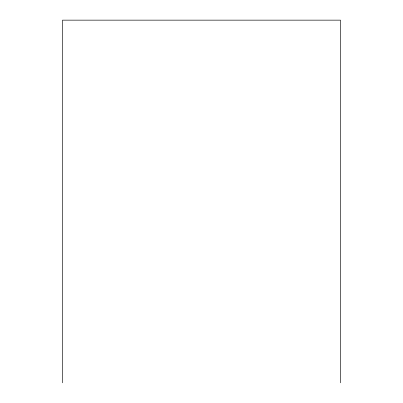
<?xml version="1.0" encoding="UTF-8"?>
<svg xmlns="http://www.w3.org/2000/svg" width="403" height="403" viewBox="0 0 403 403"><rect width="100%" height="100%" fill="white"/><g stroke="black" fill="none" stroke-linecap="round" stroke-linejoin="round"><path stroke-width="0.6" d="M340.515 382.85L340.515 20.15L62.485 20.15L62.485 382.85"/></g></svg>
